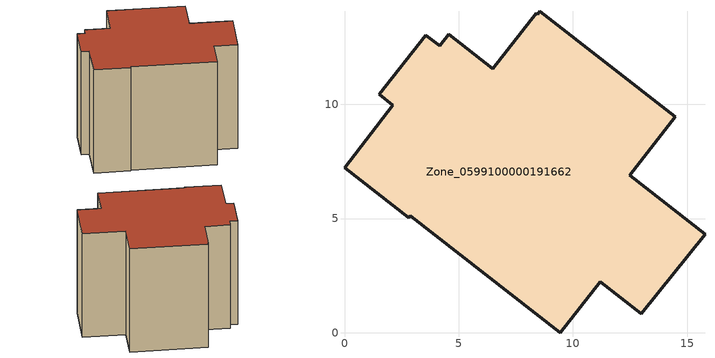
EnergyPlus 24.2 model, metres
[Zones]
Zone_0599100000191662
 floor ground (C_G): 12.48,6.9 15.78,4.32 12.98,0.84 11.19,2.24 9.44,0 2.88,5.12 2.82,5.03 0,7.23 2.12,9.96 1.53,10.44 3.56,13.03 4.17,12.56 4.57,13.07 6.5,11.56 8.4,13.99 8.46,13.94 8.55,14.07 14.47,9.46 z0
 wall outside (C_F): 2.82,5.03 2.88,5.12 9.44,0 11.19,2.24 12.98,0.84 15.78,4.32 12.48,6.9 14.47,9.46 8.55,14.07 8.46,13.94 8.4,13.99 6.5,11.56 4.57,13.07 4.17,12.56 3.56,13.03 1.53,10.44 2.12,9.96 0,7.23 2.82,5.03 z0:11.5
 roof outside (C_R): 8.46,13.94 8.4,13.99 6.5,11.56 4.57,13.07 4.17,12.56 3.56,13.03 1.53,10.44 2.12,9.96 0,7.23 2.82,5.03 2.88,5.12 9.44,0 11.19,2.24 12.98,0.84 15.78,4.32 12.48,6.9 14.47,9.46 8.55,14.07 z11.5
[BUILDING]
Pand.0599100000191662: North Axis=0; Terrain=City; Loads Convergence Tolerance Value=0.04; Temperature Convergence Tolerance Value=0.4; Solar Distribution=FullExterior; Maximum Number of Warmup Days=25; Minimum Number of Warmup Days=1
[Site:Location]
Rotterdam.The.Hague.AP_ZH_NLD Design_Conditions: Latitude=51.96; Longitude=4.45; Time Zone=1; Elevation=-4.5
[SITE:GROUNDTEMPERATURE:BUILDINGSURFACE]
18, 18, 18, 18, 18, 18, 18, 18, 18, 18, 18, 18
[MATERIAL] Thermal Absorptance=0.9; Solar Absorptance=0.7; Visible Absorptance=0.7
Name | Roughness | Thickness | Conductivity | Density | Specific Heat
G.D.1965 | MediumSmooth | 0.15 | 1 | 540 | 1210
F.D.1965 | Rough | 0.3 | 0.857143 | 1920 | 840
R.D.1965 | MediumRough | 0.2 | 0.08 | 1500 | 1000
[CONSTRUCTION]
C_G: G.D.1965
C_F: F.D.1965
C_R: R.D.1965
[ZONE]
Zone_0599100000191662: Type=1; Multiplier=1; Ceiling Height=Autocalculate; Volume=Autocalculate; Floor Area=autocalculate; Part of Total Floor Area=Yes
[ZONEINFILTRATION:DESIGNFLOWRATE]
Infil_Zone_0599100000191662: Zone or ZoneList or Space or SpaceList=Zone_0599100000191662; Schedule=AlwaysOn; Design Flow Rate Calculation Method=Flow/Area; Flow Rate per Floor Area=0.0042; Constant Term Coefficient=1; Temperature Term Coefficient=0; Velocity Term Coefficient=0; Velocity Squared Term Coefficient=0
[HVACTEMPLATE:ZONE:IDEALLOADSAIRSYSTEM]
Zone_0599100000191662: Maximum Heating Supply Air Temperature=50; Minimum Cooling Supply Air Temperature=13; Maximum Heating Supply Air Humidity Ratio=0.0156; Minimum Cooling Supply Air Humidity Ratio=0.0077; Heating Limit=NoLimit; Cooling Limit=NoLimit; Dehumidification Control Type=ConstantSensibleHeatRatio; Cooling Sensible Heat Ratio=0.7; Dehumidification Setpoint=60; Humidification Control Type=None; Humidification Setpoint=30; Outdoor Air Method=None; Outdoor Air Flow Rate per Person=0.00944; Outdoor Air Flow Rate per Zone Floor Area=0; Outdoor Air Flow Rate per Zone=0; Demand Controlled Ventilation Type=None; Outdoor Air Economizer Type=NoEconomizer; Heat Recovery Type=None; Sensible Heat Recovery Effectiveness=0.7; Latent Heat Recovery Effectiveness=0.65
[ZONECONTROL:THERMOSTAT]
ThermostatControl_Zone_0599100000191662: Zone or ZoneList=Zone_0599100000191662; Control Type Schedule=DualSetpointControlType; Control 1=Thermostat_Zone_0599100000191662; Temperature Difference Between Cutout And Setpoint=0
[THERMOSTATSETPOINT:DUALSETPOINT]
Thermostat_Zone_0599100000191662: Heating Setpoint Temperature Schedule=HeatingSetpoint_Zone_0599100000191662; Cooling Setpoint Temperature Schedule=CoolingSetpoint_Zone_0599100000191662
[SCHEDULE:COMPACT]
HeatingSetpoint_Zone_0599100000191662: Through: 12/31, For: AllDays, Until: 24:00, 21
CoolingSetpoint_Zone_0599100000191662: Through: 12/31, For: AllDays, Until: 24:00, 24
DualSetpointControlType: Through: 12/31, For: AllDays, Until: 24:00, 4
AlwaysOn: Through: 12/31, For: AllDays, Until: 24:00, 1
